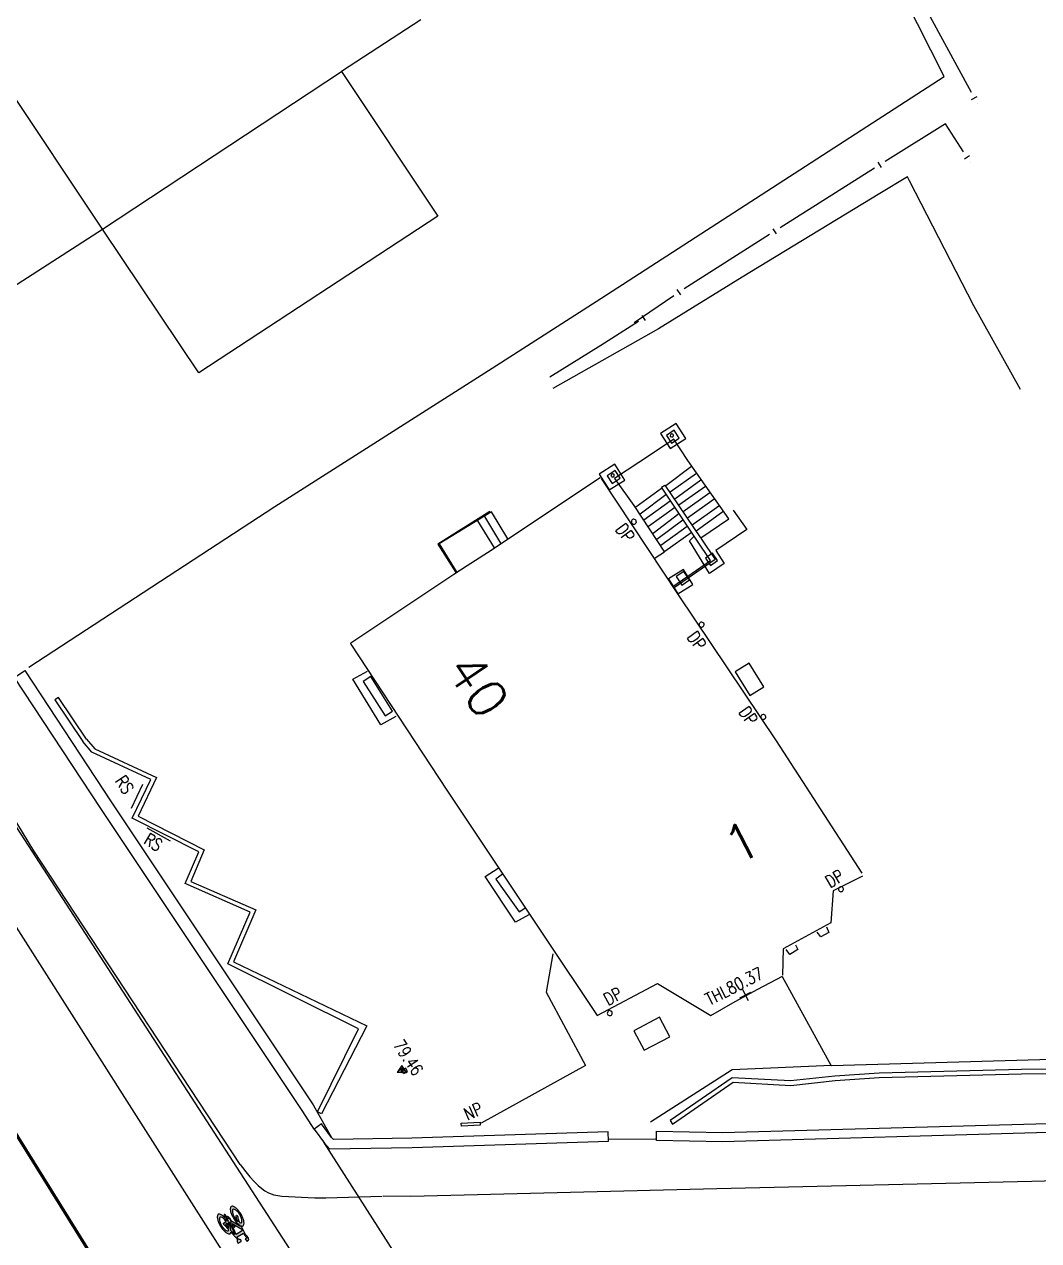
# Model space of a CAD drawing. Extents: x 427500 to 429848, y 434500 to 436505.
# Drawn here: x 427782.93 to 427815.6, y 436379.16 to 436418.33 of the extents above; entities that cross this region are included whole.
import ezdxf

# ---------------------------------------------------------------- set-up
doc = ezdxf.new("R2010")
doc.units = 0
doc.linetypes.add('1004', pattern=[6, 4, -2])
doc.layers.get('0').update_dxf_attribs({"color": 222})
for name, color, linetype in [('KTS_LINES', 7, 'Continuous'), ('LPTIP_Ex_Base', 8, 'Continuous'), ('PRO-MARKINGS', 7, 'Continuous'), ('PROPOSED', 1, 'Continuous')]:
    doc.layers.add(name, color=color, linetype=linetype)
doc.styles.add('MtXpl_Romans', font='romans__.ttf')
doc.styles.get("Standard").update_dxf_attribs({"font": 'romans.shx'})

# ---------------------------------------------------------------- blocks, each defined once
blk = doc.blocks.new('FENCE_UP')
at = {"color": 0, "linetype": 'ByBlock', "flags": 128}
blk.add_lwpolyline([(0, 0.5), (0, -0.5)], dxfattribs=at)
blk = doc.blocks.new('FLAG_1')
at = {"color": 0, "linetype": 'ByBlock', "flags": 128}
blk.add_lwpolyline([(-0.5, 0.5), (0.5, 0.5), (0.5, -0.5), (-0.5, -0.5), (-0.5, 0.5)], dxfattribs=at)
blk = doc.blocks.new('CIRCL')
at = {"color": 0, "linetype": 'ByBlock', "flags": 128}
for points in [[(0.5, 0), (0.475, 0.154), (0.404, 0.293), (0.293, 0.404), (0.154, 0.475), (0, 0.5), (-0.154, 0.475), (-0.293, 0.404), (-0.404, 0.293), (-0.475, 0.154), (-0.5, 0), (-0.475, -0.154), (-0.404, -0.293), (-0.293, -0.404), (-0.154, -0.475), (0, -0.5), (0.154, -0.475), (0.293, -0.404), (0.404, -0.293), (0.475, -0.154)], [(0.5, 0), (0.475, -0.154)]]:
    blk.add_lwpolyline(points, dxfattribs=at)
blk = doc.blocks.new('STN', base_point=(0, -0.1098))
at = {"color": 0, "linetype": 'ByBlock', "flags": 128}
for points in [[(0, -0.378244), (0.5, -0.378244), (0, 0.378244), (-0.5, -0.378244)], [(0, -0.359281), (0.46507, -0.359281), (0, 0.344311), (-0.46507, -0.359281)], [(0.129741, -0.10978), (0.122754, -0.06986), (0.10479, -0.033932), (0.075848, -0.00499), (0.03992, 0.012974), (0, 0.01996), (-0.03992, 0.012974), (-0.075848, -0.00499), (-0.10479, -0.033932), (-0.122754, -0.06986), (-0.129741, -0.10978), (-0.122754, -0.149701), (-0.10479, -0.185629), (-0.075848, -0.214571), (-0.03992, -0.232535), (0, -0.239521), (0.03992, -0.232535), (0.075848, -0.214571), (0.10479, -0.185629), (0.122754, -0.149701)], [(0.120758, -0.10978), (0.11477, -0.072854), (0.096806, -0.038922), (0.070858, -0.012974), (0.036926, 0.00499), (0, 0.010978), (-0.036926, 0.00499), (-0.070858, -0.012974), (-0.096806, -0.038922), (-0.11477, -0.072854), (-0.120758, -0.10978), (-0.11477, -0.146707), (-0.096806, -0.180639), (-0.070858, -0.206587), (-0.036926, -0.224551), (0, -0.230539), (0.036926, -0.224551), (0.070858, -0.206587), (0.096806, -0.180639), (0.11477, -0.146707)], [(0, -0.378244), (-0.5, -0.378244)], [(0, -0.359281), (-0.46507, -0.359281)], [(-0.028942, -0.10978), (0.028942, -0.10978)], [(0, -0.138723), (0, -0.080838)], [(0.120758, -0.10978), (0.11477, -0.146707)], [(0.129741, -0.10978), (0.122754, -0.149701)]]:
    blk.add_lwpolyline(points, dxfattribs=at)
blk = doc.blocks.new('MH_LINE')
at = {"color": 0, "linetype": 'ByBlock', "flags": 128}
blk.add_lwpolyline([(-0.5, 0), (0.5, 0)], dxfattribs=at)
blk = doc.blocks.new('SPOT')
at = {"color": 0, "linetype": 'ByBlock', "flags": 128}
for points in [[(-0.5, 0), (0.5, 0)], [(0, 0.5), (0, -0.5)]]:
    blk.add_lwpolyline(points, dxfattribs=at)
blk = doc.blocks.new('Bicycle-1057S')
h = blk.add_hatch(color=0)
h.dxf.hatch_style = 1
edge = h.paths.add_edge_path()
edge.add_arc((0.126, -0.094), 0.0265, 129.1418, 144.2919)
edge.add_arc((0.109, -0.082), 0.00544, 145.2543, 218.1085)
edge.add_arc((0.12, -0.073), 0.0199, 218.1085, 242.7437)
edge.add_arc((0.132, -0.049), 0.047, 242.7437, 256.1141)
edge.add_line((0.121, -0.094), (0.121, -0.109))
edge.add_line((0.121, -0.109), (0.171, -0.109))
edge.add_line((0.171, -0.109), (0.171, -0.086))
edge.add_line((0.171, -0.086), (0.236, -0.075))
edge.add_arc((0.294, 0.025), 0.116, 239.7927, 250.149)
edge.add_arc((0.335, 0.139), 0.237, 250.149, 261.4949)
edge.add_arc((0.363, 0.322), 0.422, 261.4949, 265.579)
edge.add_line((0.33, -0.099), (0.33, -0.111))
edge.add_arc((0.365, -1.095), 0.985, 92.0364, 98.7101)
edge.add_arc((0.3, -0.672), 0.557, 98.7101, 110.2976)
edge.add_arc((0.202, -0.408), 0.275, 110.2976, 131.7626)
edge.add_arc((0.057, -0.245), 0.0571, 131.7626, 180)
edge.add_arc((0.057, -0.245), 0.0571, 180, 228.2374)
edge.add_arc((0.202, -0.082), 0.275, 228.2374, 249.7024)
edge.add_arc((0.3, 0.182), 0.557, 249.7024, 261.2899)
edge.add_arc((0.365, 0.605), 0.985, 261.2899, 270)
edge.add_arc((0.365, 0.605), 0.985, 270, 278.7101)
edge.add_arc((0.43, 0.182), 0.557, 278.7101, 290.2976)
edge.add_arc((0.528, -0.082), 0.275, 290.2976, 311.7626)
edge.add_arc((0.673, -0.245), 0.0571, 311.7626, 360)
edge.add_arc((0.673, -0.245), 0.0571, 0, 48.2374)
edge.add_arc((0.528, -0.408), 0.275, 48.2374, 51.4487)
edge.add_line((0.699, -0.192), (0.956, -0.139))
edge.add_line((0.956, -0.139), (1.026, -0.149))
edge.add_arc((1.047, -0.145), 0.0216, 192.7523, 229.4557)
edge.add_arc((1.082, -0.102), 0.0766, 230.3015, 254.7694)
edge.add_arc((1.137, 0.09), 0.277, 254.2163, 263.9589)
edge.add_arc((1.111, -0.158), 0.0274, 263.3378, 292.2723)
edge.add_arc((1.118, -0.177), 0.00668, 300.2363, 358.2882)
edge.add_line((1.125, -0.178), (1.125, -0.069))
edge.add_arc((1.114, -0.07), 0.0109, 2.6611, 38.315)
edge.add_arc((1.111, -0.073), 0.0152, 38.315, 73.2177)
edge.add_arc((1.093, -0.132), 0.0768, 73.2177, 98.6063)
edge.add_arc((1.086, -0.088), 0.0331, 98.6063, 134.8802)
edge.add_line((1.063, -0.065), (1.033, -0.115))
edge.add_line((1.033, -0.115), (0.94, -0.101))
edge.add_line((0.94, -0.101), (0.94, 0.139))
edge.add_line((0.94, 0.139), (0.985, 0.135))
edge.add_arc((1.016, 0.332), 0.2, 260.9327, 290.3801)
edge.add_arc((1.105, 0.109), 0.0412, 71.0097, 118.2334, ccw=False)
edge.add_arc((1.116, 0.139), 0.00922, 6.4726, 70.6973, ccw=False)
edge.add_line((1.125, 0.14), (1.125, 0.09))
edge.add_line((1.125, 0.09), (1.215, 0.09))
edge.add_line((1.215, 0.09), (1.215, 0.155))
edge.add_arc((1.2, 0.153), 0.0157, 9.2422, 38.245)
edge.add_arc((1.176, 0.134), 0.0458, 38.245, 62.4014)
edge.add_arc((1.144, 0.074), 0.114, 62.4014, 80.16)
edge.add_arc((1.117, -0.084), 0.273, 80.16, 97.3946)
edge.add_arc((1.102, 0.033), 0.155, 97.3946, 115.9418)
edge.add_arc((1.009, 0.223), 0.0561, 265.4429, 296.4808, ccw=False)
edge.add_line((1.004, 0.167), (0.704, 0.196))
edge.add_arc((0.528, 0.407), 0.275, 309.8749, 311.7821)
edge.add_arc((0.673, 0.245), 0.0572, 311.7821, 360)
edge.add_arc((0.673, 0.245), 0.0572, 360, 408.2179)
edge.add_arc((0.528, 0.083), 0.275, 48.2179, 69.6897)
edge.add_arc((0.43, -0.182), 0.557, 69.6897, 81.284)
edge.add_arc((0.365, -0.604), 0.984, 81.284, 90)
edge.add_arc((0.365, -0.604), 0.984, 90, 98.716)
edge.add_arc((0.3, -0.182), 0.557, 98.716, 110.3103)
edge.add_arc((0.202, 0.083), 0.275, 110.3103, 131.7821)
edge.add_arc((0.057, 0.245), 0.0572, 131.7821, 180)
edge.add_arc((0.057, 0.245), 0.0572, 180, 228.2179)
edge.add_arc((0.202, 0.407), 0.275, 228.2179, 249.6897)
edge.add_arc((0.3, 0.672), 0.557, 249.6897, 261.284)
edge.add_arc((0.365, 1.094), 0.984, 261.284, 270)
edge.add_arc((0.365, 1.094), 0.984, 270, 278.716)
edge.add_arc((0.43, 0.672), 0.557, 278.716, 290.3103)
edge.add_arc((0.528, 0.407), 0.275, 290.3103, 298.74)
edge.add_line((0.66, 0.166), (0.705, 0.162))
edge.add_line((0.705, 0.162), (0.409, 0.007))
edge.add_arc((0.362, -0.412), 0.422, 83.631, 90)
edge.add_arc((0.362, -0.412), 0.422, 90, 98.5051)
edge.add_arc((0.335, -0.229), 0.237, 98.5051, 109.851)
edge.add_arc((0.294, -0.115), 0.116, 109.851, 131.0754)
edge.add_arc((0.233, -0.045), 0.0229, 131.0754, 180)
edge.add_arc((0.233, -0.045), 0.0229, 180, 222.687)
edge.add_line((0.216, -0.061), (0.171, -0.068))
edge.add_line((0.171, -0.068), (0.171, -0.053))
edge.add_line((0.171, -0.053), (0.121, -0.053))
edge.add_line((0.121, -0.053), (0.121, -0.068))
edge.add_arc((0.13, -0.105), 0.0376, 103.022, 123.3282)
edge = h.paths.add_edge_path(flags=16)
edge.add_line((0.801, 0.153), (0.85, 0.148))
edge.add_line((0.85, 0.148), (0.85, -0.091))
edge.add_line((0.85, -0.091), (0.515, -0.046))
edge.add_arc((0.492, -0.045), 0.0229, 357.6881, 360)
edge.add_arc((0.492, -0.045), 0.0229, 360, 405.6771)
edge.add_line((0.508, -0.029), (0.558, -0.02))
edge.add_line((0.558, -0.02), (0.558, -0.035))
edge.add_line((0.558, -0.035), (0.607, -0.035))
edge.add_line((0.607, -0.035), (0.607, -0.02))
edge.add_arc((0.596, 0.022), 0.0434, 284.71, 308.6625)
edge.add_arc((0.619, -0.007), 0.00661, 308.6625, 417.055)
edge.add_arc((0.597, -0.04), 0.0465, 57.055, 77.9255)
edge.add_line((0.607, 0.005), (0.607, 0.02))
edge.add_line((0.607, 0.02), (0.558, 0.02))
edge.add_line((0.558, 0.02), (0.558, -0.003))
edge.add_line((0.558, -0.003), (0.49, -0.015))
edge.add_arc((0.431, -0.115), 0.116, 59.4986, 62.3014)
edge.add_line((0.485, -0.012), (0.801, 0.153))
edge = h.paths.add_edge_path(flags=16)
edge.add_arc((0.478, -0.358), 0.192, 65.845, 69.5672)
edge.add_arc((0.41, -0.541), 0.387, 69.5672, 81.2276)
edge.add_arc((0.365, -0.833), 0.683, 81.2276, 87.0632)
edge.add_line((0.4, -0.151), (0.4, -0.215))
edge.add_line((0.4, -0.215), (0.557, -0.183))
edge = h.paths.add_edge_path(flags=16)
edge.add_arc((0.15, -0.245), 0.0404, 180, 228.0314)
edge.add_arc((0.252, -0.132), 0.192, 228.0314, 249.5672)
edge.add_arc((0.32, 0.051), 0.387, 249.5672, 261.2276)
edge.add_arc((0.365, 0.343), 0.683, 261.2276, 270)
edge.add_arc((0.365, 0.343), 0.683, 270, 278.7724)
edge.add_arc((0.41, 0.051), 0.387, 278.7724, 290.4328)
edge.add_arc((0.478, -0.132), 0.192, 290.4328, 311.9686)
edge.add_arc((0.58, -0.245), 0.0404, 311.9686, 360)
edge.add_arc((0.58, -0.245), 0.0404, 0, 48.0314)
edge.add_arc((0.478, -0.358), 0.192, 48.0314, 49.2693)
edge.add_line((0.604, -0.212), (0.388, -0.257))
edge.add_arc((0.36, -0.147), 0.113, 270, 284.4885, ccw=False)
edge.add_arc((0.36, -0.205), 0.0555, 244.001, 269.6286, ccw=False)
edge.add_arc((0.34, -0.245), 0.0105, 177.4213, 242.4793, ccw=False)
edge.add_line((0.33, -0.245), (0.33, -0.151))
edge.add_arc((0.365, -0.833), 0.683, 92.9368, 98.7724)
edge.add_arc((0.32, -0.541), 0.387, 98.7724, 110.4328)
edge.add_arc((0.252, -0.358), 0.192, 110.4328, 131.9686)
edge.add_arc((0.15, -0.245), 0.0404, 131.9686, 180)
edge = h.paths.add_edge_path(flags=16)
edge.add_line((0.4, -0.111), (0.4, -0.098))
edge.add_arc((0.363, 0.322), 0.422, 275.1028, 278.5051)
edge.add_arc((0.39, 0.139), 0.237, 278.5051, 289.851)
edge.add_arc((0.431, 0.025), 0.116, 289.851, 297.5735)
edge.add_line((0.485, -0.078), (0.835, -0.125))
edge.add_line((0.835, -0.125), (0.653, -0.163))
edge.add_arc((0.528, -0.408), 0.275, 62.9022, 69.7024)
edge.add_arc((0.43, -0.672), 0.557, 69.7024, 81.2899)
edge.add_arc((0.365, -1.095), 0.985, 81.2899, 87.9636)
edge = h.paths.add_edge_path(flags=16)
edge.add_arc((0.445, -0.045), 0.0151, 0, 48.449)
edge.add_arc((0.406, -0.089), 0.0737, 48.449, 69.8406)
edge.add_arc((0.38, -0.16), 0.15, 69.8406, 81.3534)
edge.add_arc((0.362, -0.274), 0.265, 81.3534, 90)
edge.add_arc((0.362, -0.274), 0.265, 90, 98.6466)
edge.add_arc((0.345, -0.16), 0.15, 98.6466, 110.1594)
edge.add_arc((0.319, -0.089), 0.0737, 110.1594, 131.551)
edge.add_arc((0.28, -0.045), 0.0151, 131.551, 180)
edge.add_arc((0.28, -0.045), 0.0151, 180, 228.449)
edge.add_arc((0.319, -0.001), 0.0737, 228.449, 249.8406)
edge.add_arc((0.345, 0.07), 0.15, 249.8406, 261.3534)
edge.add_arc((0.363, 0.184), 0.265, 261.3534, 270)
edge.add_arc((0.363, 0.184), 0.265, 270, 278.6466)
edge.add_arc((0.38, 0.07), 0.15, 278.6466, 290.1594)
edge.add_arc((0.406, -0.001), 0.0737, 290.1594, 311.551)
edge.add_arc((0.445, -0.045), 0.0151, 311.551, 360)
edge = h.paths.add_edge_path(flags=16)
edge.add_arc((0.555, 0.536), 0.323, 256.4487, 264.5543)
edge.add_line((0.524, 0.214), (0.593, 0.207))
edge.add_arc((0.478, 0.363), 0.194, 306.4657, 311.7704)
edge.add_arc((0.581, 0.247), 0.0386, 311.7704, 360.5617)
edge.add_arc((0.581, 0.247), 0.0386, 0.5617, 49.353)
edge.add_arc((0.48, 0.13), 0.194, 49.353, 70.6246)
edge.add_arc((0.414, -0.061), 0.395, 70.6246, 82.0171)
edge.add_arc((0.371, -0.364), 0.702, 82.0171, 90.5617)
edge.add_arc((0.371, -0.364), 0.702, 90.5617, 99.1063)
edge.add_arc((0.322, -0.062), 0.395, 99.1063, 110.4988)
edge.add_arc((0.252, 0.127), 0.194, 110.4988, 131.7704)
edge.add_arc((0.149, 0.243), 0.0386, 131.7704, 180.5617)
edge.add_arc((0.149, 0.243), 0.0386, 180.5617, 229.353)
edge.add_arc((0.25, 0.36), 0.194, 229.353, 250.6246)
edge.add_arc((0.316, 0.551), 0.395, 250.6246, 262.0171)
edge.add_arc((0.359, 0.854), 0.702, 262.0171, 270.5617)
edge.add_arc((0.359, 0.854), 0.702, 270.5617, 279.1063)
edge.add_arc((0.408, 0.552), 0.395, 279.1063, 289.0981)
edge.add_line((0.537, 0.178), (0.465, 0.185))
edge.add_arc((0.501, 0.549), 0.366, 249.5302, 264.3321, ccw=False)
edge.add_arc((0.409, 0.302), 0.102, 219.8114, 249.5302, ccw=False)
edge.add_arc((0.339, 0.244), 0.0115, 182.9002, 219.8114, ccw=False)
edge.add_arc((0.333, 0.244), 0.00556, 121.3414, 182.9002, ccw=False)
edge.add_arc((0.357, 0.205), 0.051, 96.5312, 121.3414, ccw=False)
edge.add_arc((0.363, 0.155), 0.101, 77.386, 96.5312, ccw=False)
edge.add_arc((0.375, 0.21), 0.0448, 58.9852, 77.386, ccw=False)
edge.add_arc((0.538, 0.531), 0.316, 243.667, 259.1754)
at = {"color": 0}
for p, q in [((0.33, -0.102), (0.329, -0.102)), ((0.33, -0.102), (0.329, -0.102)), ((0.329, -0.102), (0.329, -0.102)), ((0.33, -0.103), (0.329, -0.103)), ((0.329, -0.104), (0.33, -0.104)), ((0.33, -0.104), (0.329, -0.104)), ((0.329, -0.104), (0.329, -0.104)), ((0.329, -0.104), (0.329, -0.104)), ((0.329, -0.104), (0.329, -0.104)), ((0.329, -0.104), (0.329, -0.104)), ((0.329, -0.104), (0.329, -0.104)), ((0.33, -0.103), (0.33, -0.104))]:
    blk.add_line(p, q, dxfattribs=at)
for points in [[(0.109, -0.073, 0.066202), (0.104, -0.079, 0.329046), (0.104, -0.085, 0.107907), (0.111, -0.09, 0.058405), (0.121, -0.094), (0.121, -0.109), (0.171, -0.109), (0.171, -0.086), (0.236, -0.075, 0.045219), (0.255, -0.084, 0.049546), (0.3, -0.095, 0.017822), (0.33, -0.099), (0.33, -0.111, 0.029128), (0.216, -0.121, 0.050603), (0.107, -0.15, 0.093934), (0.019, -0.202, 0.21364), (0, -0.245, 0.21364), (0.019, -0.288, 0.093934), (0.107, -0.34, 0.050603), (0.216, -0.369, 0.038023), (0.365, -0.38, 0.038023), (0.514, -0.369, 0.050603), (0.623, -0.34, 0.093934), (0.711, -0.288, 0.21364), (0.73, -0.245, 0.21364), (0.711, -0.202, 0.014013), (0.699, -0.192), (0.956, -0.139), (1.026, -0.149, 0.161532), (1.033, -0.161, 0.107169), (1.062, -0.176, 0.042535), (1.108, -0.185, 0.126926), (1.122, -0.183, 0.258859), (1.125, -0.178), (1.125, -0.069, 0.156836), (1.123, -0.063, 0.15348), (1.115, -0.058, 0.111234), (1.081, -0.056, 0.15961), (1.063, -0.065), (1.033, -0.115), (0.94, -0.101), (0.94, 0.139), (0.985, 0.135, 0.1292), (1.086, 0.145, -0.209019), (1.119, 0.148, -0.287807), (1.125, 0.14), (1.125, 0.09), (1.215, 0.09), (1.215, 0.155, 0.127228), (1.212, 0.162, 0.105794), (1.197, 0.175, 0.077642), (1.164, 0.186, 0.075343), (1.082, 0.188, 0.081105), (1.034, 0.173, -0.136262), (1.004, 0.167), (0.704, 0.196, 0.008322), (0.711, 0.202, 0.213551), (0.73, 0.245, 0.213551), (0.711, 0.288, 0.093963), (0.623, 0.341, 0.050633), (0.514, 0.369, 0.038049), (0.365, 0.38, 0.038049), (0.216, 0.369, 0.050633), (0.107, 0.341, 0.093963), (0.019, 0.288, 0.213551), (0, 0.245, 0.213551), (0.019, 0.202, 0.093963), (0.107, 0.149, 0.050633), (0.216, 0.121, 0.038049), (0.365, 0.11, 0.038049), (0.514, 0.121, 0.050633), (0.623, 0.149, 0.036798), (0.66, 0.166), (0.705, 0.162), (0.409, 0.007, 0.027797), (0.362, 0.01, 0.037128), (0.3, 0.005, 0.049546), (0.255, -0.006, 0.092874), (0.218, -0.028, 0.216777), (0.21, -0.045, 0.188442), (0.216, -0.061), (0.171, -0.068), (0.171, -0.053), (0.121, -0.053), (0.121, -0.068, 0.088835), (0.109, -0.073)], [(0.479, 0.221, 0.035382), (0.524, 0.214), (0.593, 0.207, 0.02315), (0.607, 0.218, 0.216168), (0.62, 0.247, 0.216168), (0.607, 0.276, 0.093082), (0.545, 0.312, 0.04975), (0.468, 0.331, 0.0373), (0.364, 0.337, 0.0373), (0.26, 0.329, 0.04975), (0.184, 0.309, 0.093082), (0.123, 0.272, 0.216168), (0.11, 0.242, 0.216168), (0.123, 0.214, 0.093082), (0.185, 0.178, 0.04975), (0.262, 0.159, 0.0373), (0.366, 0.153, 0.0373), (0.47, 0.161, 0.043625), (0.537, 0.178), (0.465, 0.185, -0.064675), (0.373, 0.206, -0.130405), (0.33, 0.237, -0.162463), (0.328, 0.243, -0.275252), (0.33, 0.248, -0.10868), (0.351, 0.255, -0.083732), (0.385, 0.254, -0.080461), (0.398, 0.248, 0.067772)], [(0.801, 0.153), (0.85, 0.148), (0.85, -0.091), (0.515, -0.046, 0.010088), (0.515, -0.045, 0.201985), (0.508, -0.029), (0.558, -0.02), (0.558, -0.035), (0.607, -0.035), (0.607, -0.02, 0.104895), (0.623, -0.012, 0.511684), (0.623, -0.001, 0.091317), (0.607, 0.005), (0.607, 0.02), (0.558, 0.02), (0.558, -0.003), (0.49, -0.015, 0.01223), (0.485, -0.012)], [(0.11, -0.245, 0.2127), (0.123, -0.275, 0.094245), (0.185, -0.312, 0.050922), (0.261, -0.332, 0.038295), (0.365, -0.34, 0.038295), (0.469, -0.332, 0.050922), (0.545, -0.312, 0.094245), (0.607, -0.275, 0.2127), (0.62, -0.245, 0.2127), (0.607, -0.215, 0.005402), (0.604, -0.212), (0.388, -0.257, -0.063302), (0.36, -0.26, -0.11229), (0.336, -0.255, -0.291748), (0.33, -0.245), (0.33, -0.151, 0.025468), (0.261, -0.158, 0.050922), (0.185, -0.178, 0.094245), (0.123, -0.215, 0.2127)], [(0.46, -0.045, 0.214605), (0.455, -0.034, 0.093611), (0.431, -0.02, 0.050276), (0.402, -0.012, 0.037746), (0.362, -0.009, 0.037746), (0.323, -0.012, 0.050276), (0.294, -0.02, 0.093611), (0.27, -0.034, 0.214605), (0.265, -0.045, 0.214605), (0.27, -0.056, 0.093611), (0.294, -0.07, 0.050276), (0.323, -0.078, 0.037746), (0.362, -0.081, 0.037746), (0.402, -0.078, 0.050276), (0.431, -0.07, 0.093611), (0.455, -0.056, 0.214605)], [(0.4, -0.111), (0.4, -0.098, 0.014846), (0.425, -0.095, 0.049546), (0.47, -0.084, 0.033708), (0.485, -0.078), (0.835, -0.125), (0.653, -0.163, 0.02968), (0.623, -0.15, 0.050603), (0.514, -0.121, 0.029128)], [(0.557, -0.183, 0.016243), (0.545, -0.178, 0.050922), (0.469, -0.158, 0.025468), (0.4, -0.151), (0.4, -0.215)]]:
    blk.add_lwpolyline(points, format="xyb", close=True, dxfattribs=at)

msp = doc.modelspace()

# ---------------------------------------------------------------- linework, layer by layer
at = {"layer": 'LPTIP_Ex_Base', "color": 251, "true_color": 0x636466}
for p, q in [((427812.55, 436416.65), (427807.7, 436426.25)), ((427795.698, 436418.468), (427793.14, 436416.81)), ((427785.45, 436411.73), (427793.14, 436416.81)), ((427793.14, 436416.81), (427796.25, 436412.15)), ((427785.45, 436411.73), (427782.3, 436416.45)), ((427801.5, 436409.5), (427812.55, 436416.65)), ((427796.25, 436412.15), (427788.55, 436407.1)), ((427777.15, 436406.4), (427785.45, 436411.73)), ((427788.55, 436407.1), (427785.45, 436411.73)), ((427798, 436407.25), (427801.5, 436409.5)), ((427791, 436402.8), (427798, 436407.25)), ((427783.07, 436397.62), (427791, 436402.8))]:
    msp.add_line(p, q, dxfattribs=at)
at = {"layer": 'LPTIP_Ex_Base', "color": 251, "true_color": 0x636466, "flags": 128}
for points in [[(427813.427, 436416.131), (427811.71, 436419.295)], [(427813.618, 436415.779), (427813.618, 436415.779)], [(427813.18, 436414.216), (427812.595, 436415.124), (427810.651, 436413.904), (427810.651, 436413.904)], [(427810.313, 436413.69), (427807.27, 436411.767)], [(427813.397, 436413.879), (427813.397, 436413.879)], [(427815.011, 436406.563), (427813.505, 436409.26), (427811.435, 436413.288), (427811.369, 436413.416), (427810.479, 436412.876), (427806.045, 436410.187), (427803.353, 436408.521), (427799.947, 436406.598)], [(427806.932, 436411.553), (427804.178, 436409.813), (427804.178, 436409.813)], [(427803.848, 436409.586), (427802.573, 436408.708)], [(427803.048, 436408.977), (427803.048, 436408.977)], [(427802.711, 436408.761), (427801.496, 436407.981), (427799.856, 436406.965)], [(427805.619, 436402.398), (427804.299, 436404.283), (427803.85, 436404.967), (427803.13, 436404.482), (427801.932, 436403.704), (427802.563, 436402.829), (427803.543, 436401.332), (427803.25, 436401.134)], [(427803.588, 436403.471), (427804.415, 436404.092)], [(427803.723, 436403.275), (427804.571, 436403.872)], [(427801.476, 436403.717), (427797.849, 436401.309), (427797.191, 436400.883), (427796.766, 436400.609), (427793.445, 436398.395), (427793.436, 436398.389), (427793.449, 436398.369), (427796.531, 436393.663), (427799.644, 436388.991), (427801.379, 436386.41), (427803.324, 436387.439), (427805.037, 436386.405), (427805.826, 436386.859), (427806.555, 436387.257), (427807.351, 436387.677)], [(427801.507, 436403.704), (427803.981, 436399.957), (427807.137, 436395.253), (427809.899, 436390.989)], [(427803.814, 436400.223), (427805.026, 436401.063), (427804.592, 436401.716), (427803.45, 436403.417), (427803.56, 436403.482), (427804.704, 436401.788)], [(427803.874, 436403.04), (427804.714, 436403.66)], [(427804.007, 436402.853), (427804.865, 436403.456)], [(427802.618, 436402.789), (427803.451, 436403.386)], [(427802.757, 436402.565), (427803.59, 436403.189)], [(427804.145, 436402.641), (427805.005, 436403.254)], [(427804.283, 436402.437), (427805.148, 436403.045)], [(427797.92, 436402.639), (427796.247, 436401.582), (427796.822, 436400.677)], [(427798.505, 436401.758), (427797.974, 436402.629), (427796.289, 436401.597), (427796.855, 436400.674)], [(427802.885, 436402.372), (427803.726, 436402.977)], [(427803.027, 436402.16), (427803.869, 436402.768)], [(427805.757, 436402.681), (427806.197, 436402.058), (427805.199, 436401.38), (427805.468, 436400.961), (427804.995, 436400.645), (427804.35, 436401.697), (427804.489, 436401.834)], [(427804.438, 436402.207), (427805.299, 436402.82)], [(427804.566, 436402.013), (427805.429, 436402.641)], [(427798.072, 436401.465), (427797.53, 436402.336)], [(427798.274, 436401.612), (427797.755, 436402.476)], [(427803.178, 436401.939), (427804.002, 436402.571)], [(427803.299, 436401.745), (427804.138, 436402.369)], [(427805.617, 436402.393), (427804.715, 436401.783), (427805.18, 436401.094), (427803.852, 436400.178)], [(427803.427, 436401.548), (427804.28, 436402.16)], [(427803.557, 436401.358), (427804.407, 436401.96)], [(427792.258, 436382.742), (427791.894, 436383.314), (427785.396, 436393.071), (427782.611, 436397.295), (427782.945, 436397.515), (427785.73, 436393.292), (427792.227, 436383.535), (427792.826, 436382.482)], [(427794.89, 436396.04), (427794.413, 436395.769), (427793.505, 436397.237), (427793.981, 436397.497)], [(427784.928, 436395.308), (427784.032, 436396.645), (427783.915, 436396.567)], [(427783.915, 436396.567), (427784.812, 436395.23)], [(427784.928, 436395.308), (427785.196, 436394.991), (427787.188, 436394.074), (427786.591, 436392.826), (427788.726, 436391.739), (427788.294, 436390.727), (427790.38, 436389.81), (427789.661, 436388.14), (427793.963, 436386.069), (427792.497, 436383.239), (427792.372, 436383.302), (427793.693, 436385.978), (427789.48, 436388.073), (427790.197, 436389.737), (427788.111, 436390.655), (427788.546, 436391.674), (427786.405, 436392.764), (427787.001, 436394.006), (427785.099, 436394.885), (427784.812, 436395.23)], [(427789.879, 436381.607), (427783.231, 436391.708), (427782.687, 436392.606)], [(427799.178, 436389.65), (427798.742, 436389.41), (427797.768, 436390.885), (427798.194, 436391.15)], [(427798.332, 436390.957), (427798.109, 436390.799), (427798.861, 436389.74)], [(427809.925, 436390.898), (427808.976, 436390.423), (427808.906, 436389.394), (427807.363, 436388.553), (427807.345, 436387.706)], [(427798.861, 436389.74), (427799.05, 436389.866)], [(427808.76, 436389.267), (427808.843, 436389.081), (427808.58, 436388.942), (427808.467, 436389.092)], [(427807.76, 436388.686), (427807.841, 436388.529), (427807.585, 436388.374), (427807.464, 436388.529)], [(427799.949, 436388.396), (427799.736, 436387.157), (427801.005, 436384.795), (427797.638, 436382.936)], [(427808.929, 436384.793), (427817.124, 436385.033), (427818.615, 436387.98), (427819.227, 436388.22)], [(427807.336, 436387.667), (427808.901, 436384.802), (427808.929, 436384.793), (427805.723, 436384.662), (427803.1, 436382.974)], [(427817.029, 436384.675), (427815.039, 436384.664), (427810.455, 436384.55), (427809.03, 436384.449)], [(427809.03, 436384.449), (427807.606, 436384.298), (427805.721, 436384.401), (427803.728, 436383.027), (427803.807, 436382.912)], [(427803.807, 436382.912), (427805.761, 436384.259), (427807.61, 436384.157), (427809.045, 436384.31)], [(427809.045, 436384.31), (427810.459, 436384.41)], [(427810.459, 436384.41), (427815.042, 436384.524), (427817.06, 436384.535)], [(427822.244, 436382.749), (427822.205, 436382.654), (427822.151, 436382.519), (427822.085, 436382.364), (427822.009, 436382.207), (427821.926, 436382.069), (427821.832, 436381.948), (427821.728, 436381.832), (427821.615, 436381.721), (427821.497, 436381.619), (427821.375, 436381.527), (427821.24, 436381.443), (427821.089, 436381.366), (427820.939, 436381.299), (427820.804, 436381.244), (427820.7, 436381.203), (427815.371, 436381.062), (427805.226, 436380.827), (427795.38, 436380.573), (427794.484, 436380.591)], [(427801.749, 436382.419), (427803.261, 436382.431)], [(427789.879, 436381.607), (427789.955, 436381.51), (427790.062, 436381.371), (427790.189, 436381.213), (427790.326, 436381.06), (427790.463, 436380.936), (427790.579, 436380.841), (427790.678, 436380.761), (427790.796, 436380.692), (427790.967, 436380.634), (427791.226, 436380.585), (427792.29, 436380.539)], [(427792.29, 436380.539), (427792.637, 436380.53), (427794.458, 436380.59)]]:
    msp.add_lwpolyline(points, dxfattribs=at)
for points in [[(427803.413, 436405.149), (427803.726, 436404.662), (427804.229, 436404.986), (427803.916, 436405.473)], [(427803.607, 436405.087), (427803.771, 436404.834), (427804.023, 436404.998), (427803.859, 436405.251)], [(427801.443, 436403.844), (427801.761, 436403.335), (427802.263, 436403.648), (427801.945, 436404.157)], [(427801.7, 436403.788), (427801.864, 436403.543), (427802.119, 436403.714), (427801.954, 436403.959)], [(427805.095, 436401.293), (427804.861, 436401.13), (427805.023, 436400.898), (427805.257, 436401.061)], [(427804.162, 436400.774), (427803.675, 436400.474), (427803.974, 436399.989), (427804.461, 436400.29)], [(427804.35, 436400.432), (427804.169, 436400.71), (427803.918, 436400.546), (427804.099, 436400.268)], [(427805.824, 436397.477), (427806.289, 436396.712), (427806.741, 436396.987), (427806.276, 436397.752)], [(427794.549, 436396.055), (427794.789, 436396.207), (427794.086, 436397.319), (427793.846, 436397.167)], [(427803.385, 436386.348), (427802.56, 436385.917), (427802.889, 436385.286), (427803.715, 436385.717)], [(427795.094, 436384.664), (427795.15, 436384.536), (427795.27, 436384.588), (427795.215, 436384.716)], [(427822.126, 436383.109), (427822.134, 436382.809), (427815.903, 436382.634), (427805.41, 436382.341), (427803.285, 436382.379), (427803.29, 436382.679), (427805.409, 436382.641), (427815.894, 436382.934)], [(427801.733, 436382.657), (427795.41, 436382.456), (427792.887, 436382.414), (427792.826, 436382.482), (427792.499, 436382.922), (427792.258, 436382.742), (427792.593, 436382.293), (427792.754, 436382.111), (427795.417, 436382.156), (427801.742, 436382.357)]]:
    msp.add_lwpolyline(points, close=True, dxfattribs=at)
at = {"layer": 'PRO-MARKINGS', "linetype": '1004', "const_width": 0.1, "flags": 128}
msp.add_lwpolyline([(427760.891, 436417.591, 0.002962), (427762.954, 436414.283), (427795.134, 436362.538), (427805.414, 436346.331), (427820.431, 436322.319), (427831.59, 436306.168), (427837.771, 436295.932)], format="xyb", dxfattribs=at)
at = {"layer": 'PROPOSED', "flags": 128}
msp.add_lwpolyline([(427837.716, 436313.412), (427827.77, 436322.626, -0.065566), (427825.102, 436325.841), (427800.031, 436365.682), (427778.654, 436398.681), (427771.666, 436409.75), (427766.011, 436418.625), (427766.011, 436418.625), (427764.578, 436417.742), (427764.578, 436417.742), (427770.245, 436408.849), (427777.237, 436397.775), (427798.35, 436364.598), (427798.338, 436364.616), (427823.655, 436324.365, 0.065621), (427826.187, 436321.366), (427837.491, 436310.893, -0.069463)], format="xyb", dxfattribs=at)
msp.add_lwpolyline([(427792.563, 436382.327), (427800.211, 436370.375)], dxfattribs=at)

# ---------------------------------------------------------------- block references
at = {"layer": 'KTS_LINES', "rotation": 301.225312523404}
msp.add_blockref('Bicycle-1057S', (427789.385, 436380.131), dxfattribs=at)
at = {"layer": 'LPTIP_Ex_Base', "color": 251, "true_color": 0x636466}
for name, p, xscale, yscale, zscale, rotation in [('FENCE_UP', (427813.522, 436415.955), 0.2, 0.2, 0.2, 118.489134), ('FENCE_UP', (427813.288, 436414.048), 0.2, 0.2, 0.2, 122.794894), ('FENCE_UP', (427810.482, 436413.797), 0.2, 0.2, 0.2, 212.294236), ('FENCE_UP', (427807.101, 436411.66), 0.2, 0.2, 0.2, 212.294236), ('FENCE_UP', (427804.013, 436409.699), 0.2, 0.2, 0.2, 214.531054), ('FENCE_UP', (427802.879, 436408.869), 0.2, 0.2, 0.2, 212.688279), ('CIRCL', (427803.783, 436405.085), 0.1, 0.1, 0.1, 214.102822), ('CIRCL', (427801.88, 436403.797), 0.1, 0.1, 0.1, 214.102822), ('CIRCL', (427802.558, 436402.309), 0.16, 0.16, 0.16, 358.5360850000001), ('CIRCL', (427804.741, 436398.992), 0.16, 0.16, 0.16, 303.748164), ('CIRCL', (427806.727, 436396.02), 0.16, 0.16, 0.16, 294.311071), ('MH_LINE', (427786.565, 436393.47), 0.849976, 0.849976, 0.849976, 64.92411), ('MH_LINE', (427787.259, 436392.23), 0.8547169999999998, 0.8547169999999998, 0.8547169999999998, 150.742325), ('CIRCL', (427809.232, 436390.473), 0.16, 0.16, 0.16, 119.418515), ('SPOT', (427806.149, 436387.064), 0.4, 0.4, 0.4, 27.29527899999999), ('CIRCL', (427801.784, 436386.483), 0.16, 0.16, 0.16, 76.698782), ('FLAG_1', (427797.306, 436382.906), 0.612117, 0.1, 0.612117, 2.780223000000001)]:
    msp.add_blockref(name, p, dxfattribs=dict(at, xscale=xscale, yscale=yscale, zscale=zscale, rotation=rotation))
at = {"layer": 'LPTIP_Ex_Base', "color": 251, "true_color": 0x636466, "xscale": 0.3, "yscale": 0.3, "zscale": 0.3}
msp.add_blockref('STN', (427795.091, 436384.65), dxfattribs=at)

# ---------------------------------------------------------------- texts
at = {"layer": 'LPTIP_Ex_Base', "color": 251, "true_color": 0x636466, "width": 0.8}
for s, rotation, p in [('DP', -54.0394, (427801.948, 436402.064)), ('DP', -53.7022, (427804.251, 436398.587)), ('DP', -54.7556, (427805.916, 436396.176)), ('RS', -55.9358, (427785.837, 436393.957)), ('RS', -32.1958, (427786.738, 436391.966)), ('DP', 30.8278, (427808.874, 436390.497)), ('THL80.37', 27.2953, (427804.999, 436386.719)), ('DP', 28.3306, (427801.725, 436386.716)), ('79.46', -56.4786, (427794.789, 436385.461)), ('NP', 23.2861, (427797.191, 436383.027))]:
    msp.add_text(s, height=0.4, rotation=rotation, dxfattribs=at).set_placement(p)
at = {"layer": 'LPTIP_Ex_Base', "color": 251, "true_color": 0x636466, "style": 'MtXpl_Romans'}
for s, rotation, p in [('40', 303.9, (427796.468, 436397.56)), ('1', 27.5, (427805.86, 436391.221))]:
    msp.add_text(s, height=1.2, rotation=rotation, dxfattribs=at).set_placement(p)

doc.saveas('drawing.dxf')
